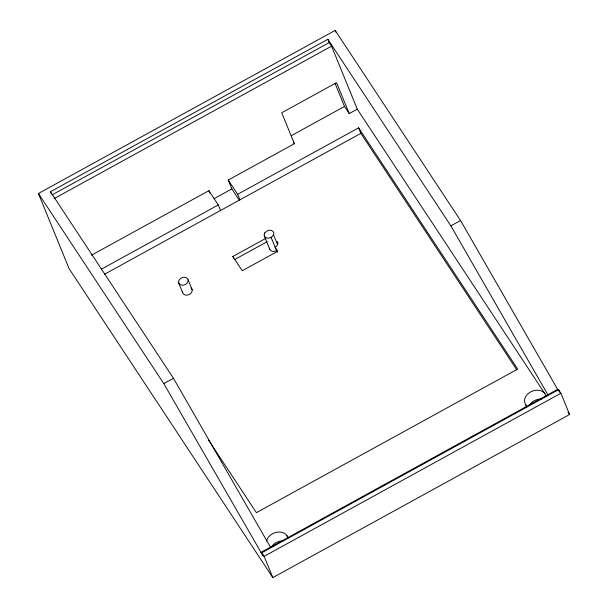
<?xml version="1.0" encoding="UTF-8"?>
<svg xmlns="http://www.w3.org/2000/svg" width="608" height="608" viewBox="0 0 608 608"><rect width="100%" height="100%" fill="white"/><g stroke="black" fill="none" stroke-linecap="round" stroke-linejoin="round"><path stroke-width="0.91" d="M38.418 193.481L163.788 383.625L263.135 556.077L261.782 552.763L558.554 389.682L560.903 393.247L569.582 414.519L272.817 577.6L69.076 268.614L38.418 193.481L335.183 30.4L460.56 220.544L558.494 390.86M51.118 193.382L50.441 191.725L327.856 39.284L450.885 225.864L547.876 394.752M51.794 195.039L329.209 42.598L327.856 39.284M54.142 198.603L331.565 46.162L329.209 42.598M291.323 135.668L344.5 106.446L335.031 83.243M91.504 255.185L208.878 190.684L218.287 204.949L220.537 210.474M239.157 199.979L231.846 188.89L228.236 180.052L294.363 143.716L281.74 112.776L336.574 82.642L349.205 113.582L357.268 109.144L331.565 46.162M214.1 198.641L231.846 188.89M101.46 269.146L218.287 204.949M239.894 199.834L237.637 194.309L358.606 127.84L517.674 369.086L256.386 512.666L208.407 439.896M104.546 274.216L360.863 133.365L358.606 127.84M233.533 258.142L232.856 256.485L265.863 238.344M234.209 259.798L267.216 241.657M163.788 383.625L173.47 378.305L270.461 547.192M450.885 225.864L460.56 220.544M260.786 552.512L557.559 389.432M272.817 577.6L264.13 556.328L560.903 393.247M277.537 252.191L276.496 250.61L275.72 251.005A4.993 3.815 -22.2 0 1 269.557 248.239M568.016 412.148L569.582 414.519M357.268 109.144L544.935 393.764L545.923 396.18M344.5 106.446L349.205 113.582M360.863 133.365L516.8 369.862M544.935 393.764A11.096 8.474 -22.2 0 0 530.564 391.955A11.096 8.474 -22.2 0 0 525.586 404.404L527.052 406.63M293.322 142.128L294.363 143.716M228.236 180.052L237.637 194.309M232.856 256.485L242.258 270.742L277.742 251.241L275.143 247.296L276.518 246.316L277.734 244.348A4.993 3.815 -22.2 0 0 277.202 241.452M266.578 541.158A11.096 8.474 -22.2 0 1 275.622 532.494A11.096 8.474 -22.2 0 1 286.877 535.572L288.344 537.806M50.441 191.725L173.47 378.305M261.782 552.763L264.13 556.328M558.554 389.682L559.573 392.168M525.586 404.404L526.566 406.813M335.183 30.4L335.897 32.148M273.524 234.741L277.582 244.682M271.084 237.356L276.496 250.61M264.328 235.965L269.739 249.219M208.878 190.684L209.866 193.101M188.092 279.748A4.993 3.815 -22.2 0 1 181.754 285.19A4.993 3.815 -22.2 0 1 180.173 278.753A4.993 3.815 -22.2 0 1 188.092 279.748L192.151 289.697M286.877 535.572L287.858 537.989M178.585 282.712L182.643 292.653M270.986 547.694A11.096 8.474 -22.2 0 1 281.572 540.9M529.956 404.411A11.096 8.474 -22.2 0 1 541.492 399.046M191.056 288.032A4.993 3.815 -22.2 0 1 188.928 294.667A4.993 3.815 -22.2 0 1 182.567 291.642M264.754 232.91L264.29 233.936A4.993 3.815 -22.2 0 0 270.309 237.743L272.46 236.368L273.676 234.399A4.993 3.815 -22.2 0 0 267.664 230.592L264.754 232.91"/></g></svg>
